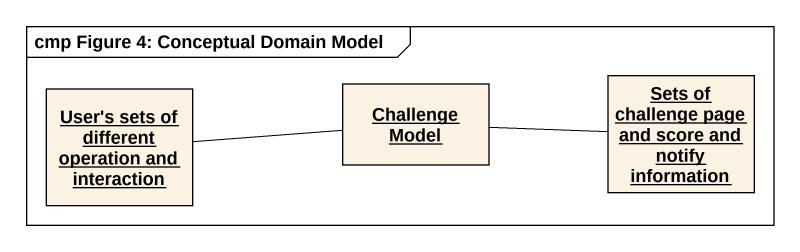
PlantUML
@startuml
mainframe cmp Figure 4: Conceptual Domain Model
hide circle
hide empty members
object "User's sets of different operation and interaction" as User_s_sets_of_different
object "Challenge Model" as Challenge_Model
object "Sets of challenge page and score and notify information" as Sets_of_challenge_page_and
User_s_sets_of_different -right- Challenge_Model
Challenge_Model -right- Sets_of_challenge_page_and
@enduml
